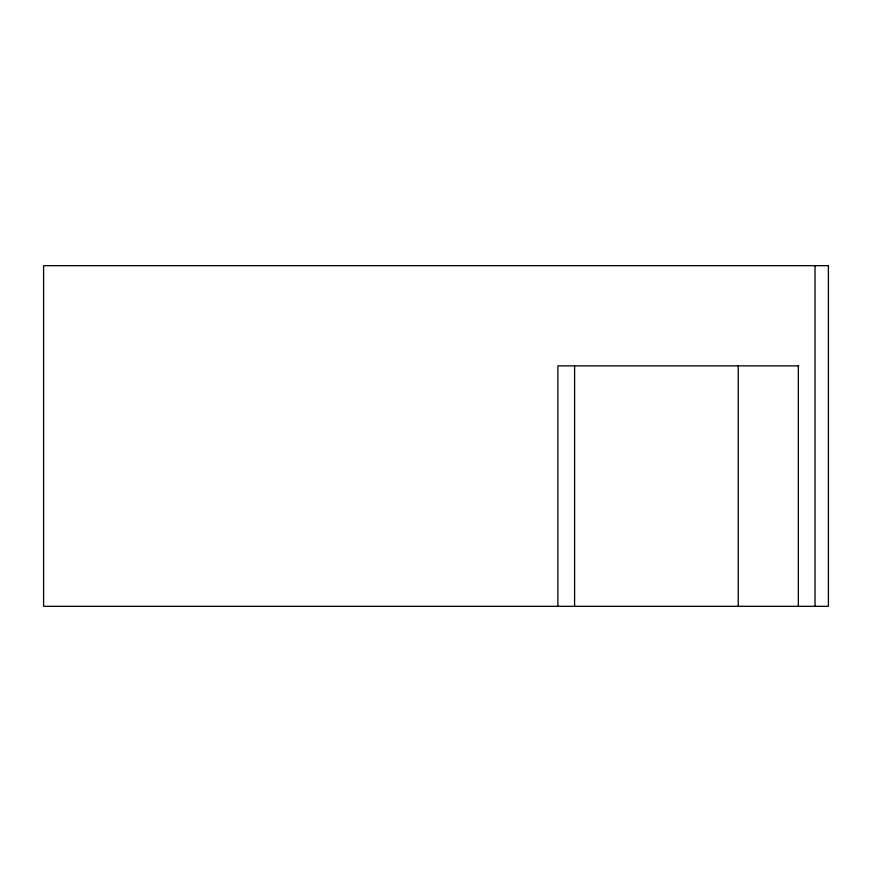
<?xml version="1.0" encoding="UTF-8"?>
<svg xmlns="http://www.w3.org/2000/svg" width="872" height="872" viewBox="0 0 872 872"><rect width="100%" height="100%" fill="white"/><g stroke="black" fill="none" stroke-linecap="round" stroke-linejoin="round"><path stroke-width="1.31" d="M798.872 365.869L557.895 365.869L557.895 606.323M815.037 265.677L815.037 606.323M798.349 365.869L798.349 606.323M738.235 365.869L738.235 606.323M574.594 365.869L574.594 606.323M828.4 265.677L43.6 265.677L43.6 606.323L828.4 606.323L828.4 265.677"/></g></svg>
